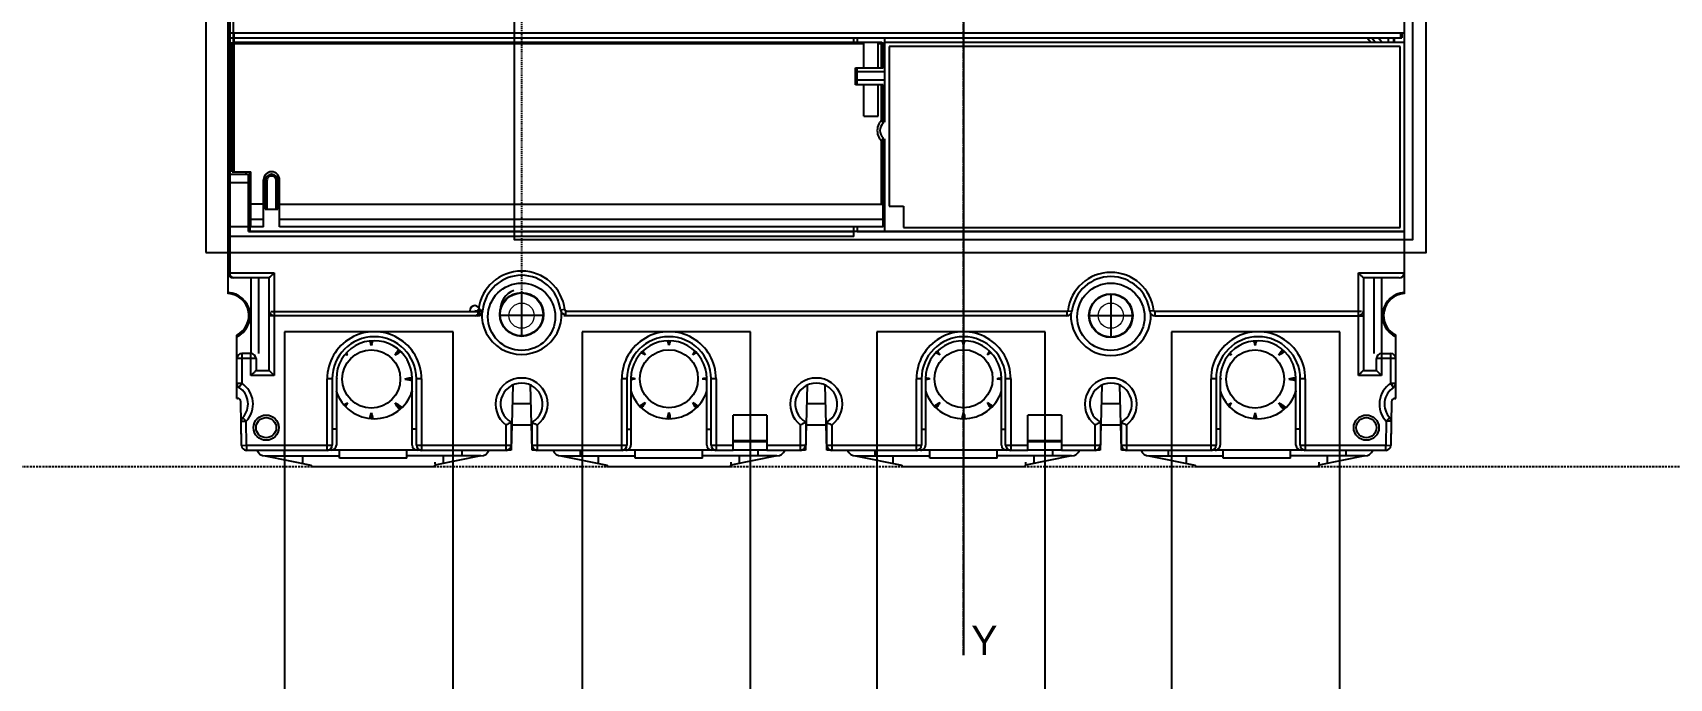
# Model space of a CAD drawing. Header units: millimetres. Extents: x 0 to 6325, y 0 to 4472.
# Drawn here: x 4382 to 4576.4, y 3840.7 to 3917.4 of the extents above; entities that cross this region are included whole.
import ezdxf
from ezdxf.enums import TextEntityAlignment as Align

# ---------------------------------------------------------------- set-up
doc = ezdxf.new("R2010")
doc.units = ezdxf.units.MM
for name, pattern in [('AXES2', [1.125, 0.75, -0.125, 0.125, -0.125]), ('DASHED', [0.75, 0.5, -0.25]), ('DASHED2', [0.375, 0.25, -0.125])]:
    doc.linetypes.add(name, pattern=pattern)
doc.layers.add('AXE', color=80, linetype='AXES2')
doc.layers.add('THIET BI', color=2, linetype='Continuous')
doc.styles.add('chuviet', font='arial.ttf')

# ---------------------------------------------------------------- blocks, each defined once
blk = doc.blocks.new('dfdfdfd')
for p, q in [((2712884.95, 167993.2), (2712884.95, 167903.27)), ((2712745.24, 167878.29), (2712745.24, 167991.3)), ((2712745.35, 167903.27), (2712745.35, 167990.6)), ((2712745.25, 167873.39), (2712745.25, 167988.29)), ((2712745.45, 167988.29), (2712745.45, 167875.87)), ((2712745.85, 167947.1), (2712745.85, 167903.27)), ((2712745.25, 167903.8), (2712884.65, 167903.8)), ((2712745.35, 167904.4), (2712884.95, 167904.4)), ((2712745.7, 167887.87), (2712745.7, 167903.27)), ((2712820.75, 167903.07), (2712745.7, 167903.07)), ((2712745.9, 167904.4), (2712745.9, 167887.87)), ((2712745.9, 167903.27), (2712822.85, 167903.27)), ((2712819.55, 167903.27), (2712819.55, 167903.8)), ((2712819.95, 167903.8), (2712819.95, 167903.27)), ((2712820.75, 167900.22), (2712820.75, 167903.27)), ((2712822.45, 167900.22), (2712822.45, 167903.27)), ((2712823.05, 167903.07), (2712822.45, 167903.07)), ((2712822.85, 167900.22), (2712822.85, 167903.27)), ((2712823.05, 167903.07), (2712823.05, 167900.22)), ((2712823.25, 167893.77), (2712823.25, 167903.8)), ((2712823.25, 167903.27), (2712884.95, 167903.27)), ((2712884.45, 167902.77), (2712823.75, 167902.77)), ((2712823.75, 167902.77), (2712823.75, 167883.77)), ((2712880.53, 167903.8), (2712880.97, 167903.27)), ((2712881.51, 167903.27), (2712881.07, 167903.8)), ((2712882.29, 167903.27), (2712881.85, 167903.8)), ((2712883.03, 167903.8), (2712883.03, 167903.27)), ((2712883.7, 167903.27), (2712883.7, 167903.8)), ((2712883.75, 167903.8), (2712883.75, 167903.27)), ((2712884.45, 167881.27), (2712884.45, 167902.77)), ((2712884.55, 167903.8), (2712884.55, 167904.4)), ((2712884.65, 167904.4), (2712884.65, 167903.8)), ((2712884.95, 167903.27), (2712884.95, 167873.39)), ((2712819.75, 167900.22), (2712823.05, 167900.22)), ((2712819.75, 167898.22), (2712819.75, 167900.22)), ((2712819.95, 167898.22), (2712819.95, 167900.22)), ((2712819.95, 167899.77), (2712823.25, 167899.77)), ((2712823.25, 167898.77), (2712819.95, 167898.77)), ((2712823.05, 167898.22), (2712819.75, 167898.22)), ((2712820.75, 167894.47), (2712820.75, 167898.22)), ((2712822.45, 167894.47), (2712822.45, 167898.22)), ((2712822.85, 167894.02), (2712822.85, 167898.22)), ((2712823.05, 167898.22), (2712823.07, 167893.65)), ((2712823.05, 167896.07), (2712823.25, 167896.07)), ((2712820.75, 167894.47), (2712822.45, 167894.47)), ((2712822.85, 167884.02), (2712822.85, 167891.53)), ((2712823.05, 167881.32), (2712823.05, 167891.9)), ((2712823.25, 167880.77), (2712823.25, 167891.77)), ((2712745.45, 167887.57), (2712747.65, 167887.57)), ((2712745.7, 167887.87), (2712747.95, 167887.87)), ((2712747.35, 167887.87), (2712747.35, 167887.57)), ((2712747.65, 167880.77), (2712747.65, 167887.57)), ((2712747.85, 167880.97), (2712747.85, 167887.87)), ((2712747.95, 167881.32), (2712747.95, 167887.87)), ((2712823.25, 167888.82), (2712823.05, 167888.82)), ((2712747.85, 167886.57), (2712745.25, 167886.57)), ((2712749.45, 167881.32), (2712749.45, 167886.92)), ((2712749.65, 167883.42), (2712749.65, 167886.82)), ((2712749.85, 167886.82), (2712749.65, 167886.82)), ((2712749.85, 167886.82), (2712749.85, 167883.42)), ((2712750.95, 167883.42), (2712750.95, 167886.82)), ((2712751.15, 167886.82), (2712750.95, 167886.82)), ((2712751.15, 167886.82), (2712751.15, 167883.42)), ((2712751.35, 167881.32), (2712751.35, 167886.92)), ((2712749.45, 167884.02), (2712747.95, 167884.02)), ((2712749.65, 167883.42), (2712751.15, 167883.42)), ((2712751.35, 167884.02), (2712823.05, 167884.02)), ((2712823.75, 167883.77), (2712825.45, 167883.77)), ((2712825.45, 167883.77), (2712825.45, 167881.27)), ((2712745.25, 167881.37), (2712747.85, 167881.37)), ((2712747.95, 167882.97), (2712747.85, 167882.97)), ((2712747.95, 167881.47), (2712747.85, 167881.47)), ((2712747.95, 167882.25), (2712749.45, 167882.25)), ((2712749.45, 167881.32), (2712747.95, 167881.32)), ((2712751.35, 167882.25), (2712823.05, 167882.25)), ((2712823.05, 167881.32), (2712751.35, 167881.32)), ((2712819.55, 167880.17), (2712819.55, 167881.32)), ((2712819.95, 167881.32), (2712819.95, 167880.77)), ((2712823.25, 167882.97), (2712823.05, 167882.97)), ((2712823.25, 167881.47), (2712823.05, 167881.47)), ((2712825.45, 167881.27), (2712884.45, 167881.27)), ((2712819.55, 167880.17), (2712745.45, 167880.17)), ((2712747.65, 167880.77), (2712819.55, 167880.77)), ((2712819.95, 167880.77), (2712884.95, 167880.77)), ((2712745.25, 167875.87), (2712750.7, 167875.87)), ((2712750.7, 167875.87), (2712750.7, 167863.67)), ((2712879.5, 167875.87), (2712884.95, 167875.87)), ((2712879.5, 167863.67), (2712879.5, 167875.87)), ((2712750.1, 167875.27), (2712745.85, 167875.27)), ((2712747.95, 167875.27), (2712747.95, 167866.27)), ((2712748.85, 167875.27), (2712748.85, 167866.27)), ((2712750.1, 167864.27), (2712750.1, 167875.27)), ((2712884.35, 167875.27), (2712880.1, 167875.27)), ((2712880.1, 167875.27), (2712880.1, 167864.27)), ((2712881.35, 167875.27), (2712881.35, 167866.27)), ((2712882.24, 167875.27), (2712882.24, 167866.27)), ((2712774.98, 167871.51), (2712775.48, 167871.45)), ((2712785.22, 167871.51), (2712784.72, 167871.45)), ((2712774.88, 167870.77), (2712750.1, 167870.77)), ((2712750.33, 167871.27), (2712774.88, 167871.27)), ((2712775.13, 167871.31), (2712774.53, 167871.37)), ((2712774.88, 167871.42), (2712774.88, 167870.92)), ((2712774.88, 167871.27), (2712774.88, 167870.77)), ((2712774.98, 167871.36), (2712775.48, 167871.31)), ((2712844.88, 167870.77), (2712785.1, 167870.77)), ((2712785.32, 167871.42), (2712785.32, 167870.92)), ((2712844.88, 167871.27), (2712785.33, 167871.27)), ((2712844.88, 167871.27), (2712844.88, 167870.77)), ((2712844.98, 167871.36), (2712845.48, 167871.31)), ((2712855.21, 167871.36), (2712854.72, 167871.31)), ((2712855.31, 167871.27), (2712855.31, 167870.77)), ((2712879.86, 167871.27), (2712855.31, 167871.27)), ((2712855.31, 167870.77), (2712880.1, 167870.77)), ((2712746.25, 167860.95), (2712746.25, 167868.47)), ((2712762.24, 167867.75), (2712762.24, 167867.25)), ((2712797.6, 167867.8), (2712797.6, 167867.28)), ((2712832.6, 167867.8), (2712832.6, 167867.28)), ((2712867.24, 167867.75), (2712867.24, 167867.25)), ((2712883.95, 167860.95), (2712883.95, 167868.47)), ((2712748.55, 167865.67), (2712746.25, 167865.67)), ((2712747.95, 167866.27), (2712746.85, 167866.27)), ((2712746.85, 167866.27), (2712746.85, 167862.75)), ((2712747.95, 167863.67), (2712747.95, 167866.27)), ((2712748.55, 167865.67), (2712748.55, 167864.27)), ((2712759.24, 167866.25), (2712759.41, 167866.08)), ((2712765.07, 167866.08), (2712765.61, 167866.61)), ((2712794.4, 167866.47), (2712794.77, 167866.11)), ((2712800.43, 167866.11), (2712800.79, 167866.47)), ((2712829.4, 167866.47), (2712829.77, 167866.11)), ((2712835.43, 167866.11), (2712835.79, 167866.47)), ((2712864.24, 167866.25), (2712864.41, 167866.08)), ((2712870.07, 167866.08), (2712870.61, 167866.61)), ((2712883.95, 167865.67), (2712881.65, 167865.67)), ((2712881.65, 167864.27), (2712881.65, 167865.67)), ((2712882.25, 167866.27), (2712883.35, 167866.27)), ((2712882.25, 167866.27), (2712882.25, 167863.67)), ((2712883.35, 167862.75), (2712883.35, 167866.27)), ((2712748.55, 167864.27), (2712750.1, 167864.27)), ((2712880.1, 167864.27), (2712881.65, 167864.27)), ((2712746.25, 167862.75), (2712746.85, 167862.75)), ((2712746.52, 167862.25), (2712746.85, 167862.75)), ((2712750.7, 167863.67), (2712747.95, 167863.67)), ((2712757.6, 167863.27), (2712757, 167863.27)), ((2712757, 167854.77), (2712757, 167863.27)), ((2712757.6, 167863.27), (2712757.6, 167855.37)), ((2712758.09, 167863.3), (2712758.09, 167855.4)), ((2712758.24, 167863.25), (2712758.09, 167863.25)), ((2712766.24, 167863.25), (2712767.09, 167863.25)), ((2712767.09, 167855.4), (2712767.09, 167863.3)), ((2712768.2, 167863.27), (2712767.6, 167863.27)), ((2712767.6, 167855.37), (2712767.6, 167863.27)), ((2712768.2, 167863.27), (2712768.2, 167854.77)), ((2712779.04, 167862.51), (2712778.84, 167854.8)), ((2712781.35, 167854.8), (2712781.15, 167862.51)), ((2712792.6, 167863.27), (2712792, 167863.27)), ((2712792, 167854.77), (2712792, 167863.27)), ((2712792.6, 167863.27), (2712792.6, 167855.37)), ((2712793.09, 167863.3), (2712793.09, 167855.4)), ((2712793.59, 167863.28), (2712793.09, 167863.28)), ((2712801.6, 167863.28), (2712802.09, 167863.28)), ((2712802.09, 167855.4), (2712802.09, 167863.3)), ((2712803.2, 167863.27), (2712802.6, 167863.27)), ((2712802.6, 167855.37), (2712802.6, 167863.27)), ((2712803.2, 167863.27), (2712803.2, 167854.77)), ((2712814.04, 167862.51), (2712813.84, 167854.8)), ((2712816.35, 167854.8), (2712816.15, 167862.51)), ((2712816.35, 167854.8), (2712816.15, 167862.51)), ((2712827.6, 167863.27), (2712827, 167863.27)), ((2712827, 167854.77), (2712827, 167863.27)), ((2712827.6, 167863.27), (2712827.6, 167855.37)), ((2712828.09, 167863.3), (2712828.09, 167855.4)), ((2712828.59, 167863.28), (2712828.09, 167863.28)), ((2712836.6, 167863.28), (2712837.09, 167863.28)), ((2712837.09, 167855.4), (2712837.09, 167863.3)), ((2712838.2, 167863.27), (2712837.6, 167863.27)), ((2712837.6, 167855.37), (2712837.6, 167863.27)), ((2712838.2, 167863.27), (2712838.2, 167854.77)), ((2712849.04, 167862.51), (2712848.84, 167854.8)), ((2712851.35, 167854.8), (2712851.15, 167862.51)), ((2712862.6, 167863.27), (2712862, 167863.27)), ((2712862, 167854.77), (2712862, 167863.27)), ((2712862.6, 167863.27), (2712862.6, 167855.37)), ((2712863.09, 167863.3), (2712863.09, 167855.4)), ((2712863.24, 167863.25), (2712863.09, 167863.25)), ((2712871.24, 167863.25), (2712872.09, 167863.25)), ((2712872.09, 167855.4), (2712872.09, 167863.3)), ((2712873.2, 167863.27), (2712872.6, 167863.27)), ((2712872.6, 167855.37), (2712872.6, 167863.27)), ((2712873.2, 167863.27), (2712873.2, 167854.77)), ((2712882.25, 167863.67), (2712879.5, 167863.67)), ((2712883.35, 167862.75), (2712883.95, 167862.75)), ((2712883.67, 167862.25), (2712883.35, 167862.75)), ((2712746.25, 167860.95), (2712746.34, 167860.95)), ((2712746.83, 167855.39), (2712746.74, 167860.55)), ((2712759.41, 167860.42), (2712759.09, 167860.1)), ((2712765.07, 167860.42), (2712765.74, 167859.74)), ((2712781.21, 167860.3), (2712778.98, 167860.3)), ((2712794.77, 167860.45), (2712794.24, 167859.92)), ((2712800.43, 167860.45), (2712800.95, 167859.92)), ((2712816.21, 167860.3), (2712813.98, 167860.3)), ((2712816.21, 167860.3), (2712813.98, 167860.3)), ((2712829.77, 167860.45), (2712829.24, 167859.92)), ((2712835.43, 167860.45), (2712835.95, 167859.92)), ((2712851.21, 167860.3), (2712848.98, 167860.3)), ((2712864.41, 167860.42), (2712864.09, 167860.1)), ((2712870.07, 167860.42), (2712870.74, 167859.74)), ((2712883.45, 167860.55), (2712883.36, 167855.39)), ((2712883.85, 167860.95), (2712883.95, 167860.95)), ((2712746.78, 167858.23), (2712747.38, 167858.24)), ((2712746.83, 167855.36), (2712746.78, 167858.23)), ((2712746.95, 167858.66), (2712747.38, 167858.24)), ((2712747.43, 167855.37), (2712747.38, 167858.24)), ((2712762.24, 167859.24), (2712762.24, 167858.56)), ((2712778.85, 167858.11), (2712778.85, 167855.37)), ((2712781.35, 167855.37), (2712781.35, 167858.11)), ((2712797.6, 167859.27), (2712797.6, 167858.53)), ((2712809.25, 167858.97), (2712805.25, 167858.97)), ((2712805.25, 167854.77), (2712805.25, 167858.97)), ((2712809.25, 167858.97), (2712809.25, 167854.77)), ((2712813.85, 167858.11), (2712813.85, 167855.37)), ((2712816.35, 167855.37), (2712816.35, 167858.11)), ((2712816.35, 167855.37), (2712816.35, 167858.11)), ((2712832.6, 167859.27), (2712832.6, 167858.53)), ((2712844.25, 167858.97), (2712840.25, 167858.97)), ((2712840.25, 167854.77), (2712840.25, 167858.97)), ((2712844.25, 167858.97), (2712844.25, 167854.77)), ((2712848.85, 167858.11), (2712848.85, 167855.37)), ((2712851.35, 167855.37), (2712851.35, 167858.11)), ((2712867.24, 167859.24), (2712867.24, 167858.56)), ((2712882.81, 167858.24), (2712882.76, 167855.37)), ((2712883.24, 167858.66), (2712882.81, 167858.24)), ((2712883.41, 167858.23), (2712882.81, 167858.24)), ((2712883.41, 167858.23), (2712883.36, 167855.36)), ((2712758.09, 167857.3), (2712757.6, 167857.3)), ((2712767.6, 167857.3), (2712767.09, 167857.3)), ((2712778.25, 167854.77), (2712778.25, 167857.79)), ((2712778.92, 167857.8), (2712781.27, 167857.8)), ((2712781.95, 167857.79), (2712781.95, 167854.77)), ((2712792.6, 167857.3), (2712793.09, 167857.3)), ((2712802.09, 167857.3), (2712802.6, 167857.3)), ((2712813.25, 167854.77), (2712813.25, 167857.79)), ((2712813.92, 167857.8), (2712816.27, 167857.8)), ((2712813.92, 167857.8), (2712816.27, 167857.8)), ((2712816.95, 167857.79), (2712816.95, 167854.77)), ((2712816.95, 167857.79), (2712816.95, 167854.77)), ((2712827.6, 167857.3), (2712828.09, 167857.3)), ((2712837.09, 167857.3), (2712837.6, 167857.3)), ((2712848.25, 167854.77), (2712848.25, 167857.79)), ((2712848.92, 167857.8), (2712851.27, 167857.8)), ((2712851.95, 167857.79), (2712851.95, 167854.77)), ((2712863.09, 167857.3), (2712862.6, 167857.3)), ((2712872.6, 167857.3), (2712872.09, 167857.3)), ((2712746.83, 167855.36), (2712747.43, 167855.37)), ((2712747.43, 167855.37), (2712757.6, 167855.37)), ((2712747.43, 167855.37), (2712747.43, 167854.77)), ((2712757, 167854.77), (2712747.43, 167854.77)), ((2712749.62, 167854.12), (2712755.1, 167853)), ((2712749.62, 167854.12), (2712758.45, 167854.12)), ((2712751.9, 167854.77), (2712751.9, 167854.12)), ((2712754.1, 167853.22), (2712754.1, 167854.12)), ((2712757.49, 167854.8), (2712757, 167854.77)), ((2712768.19, 167854.78), (2712757, 167854.78)), ((2712758.45, 167853.85), (2712758.45, 167854.78)), ((2712766.45, 167853.85), (2712766.45, 167854.78)), ((2712775.27, 167854.12), (2712766.45, 167854.12)), ((2712767.6, 167855.37), (2712778.85, 167855.37)), ((2712768.2, 167854.77), (2712767.69, 167854.8)), ((2712778.25, 167854.77), (2712768.2, 167854.77)), ((2712775.27, 167854.12), (2712769.8, 167853.02)), ((2712770.8, 167854.12), (2712770.8, 167853.23)), ((2712773, 167854.77), (2712773, 167854.12)), ((2712778.84, 167854.8), (2712778.35, 167854.8)), ((2712781.35, 167855.37), (2712792.6, 167855.37)), ((2712781.84, 167854.8), (2712781.35, 167854.8)), ((2712792, 167854.77), (2712781.95, 167854.77)), ((2712784.77, 167854.12), (2712793.6, 167854.12)), ((2712784.77, 167854.12), (2712790.25, 167853)), ((2712787.05, 167854.77), (2712787.05, 167854.12)), ((2712789.25, 167853.22), (2712789.25, 167854.12)), ((2712803.19, 167854.78), (2712792, 167854.78)), ((2712792.49, 167854.8), (2712792.1, 167854.8)), ((2712793.6, 167853.85), (2712793.6, 167854.78)), ((2712801.6, 167853.85), (2712801.6, 167854.78)), ((2712810.42, 167854.12), (2712801.6, 167854.12)), ((2712802.6, 167855.37), (2712805.25, 167855.37)), ((2712803.09, 167854.8), (2712802.69, 167854.8)), ((2712805.25, 167854.77), (2712803.2, 167854.77)), ((2712810.42, 167854.12), (2712804.95, 167853.02)), ((2712805.25, 167855.93), (2712809.25, 167855.93)), ((2712809.25, 167855.78), (2712805.25, 167855.78)), ((2712809.25, 167854.8), (2712805.25, 167854.8)), ((2712805.95, 167854.12), (2712805.95, 167853.23)), ((2712808.15, 167854.8), (2712808.15, 167854.12)), ((2712809.25, 167855.37), (2712813.85, 167855.37)), ((2712813.25, 167854.77), (2712809.25, 167854.77)), ((2712813.84, 167854.8), (2712813.35, 167854.8)), ((2712816.35, 167855.37), (2712827.6, 167855.37)), ((2712816.84, 167854.8), (2712816.35, 167854.8)), ((2712827, 167854.77), (2712816.95, 167854.77)), ((2712819.77, 167854.12), (2712828.6, 167854.12)), ((2712819.77, 167854.12), (2712825.25, 167853)), ((2712822.05, 167854.77), (2712822.05, 167854.12)), ((2712824.25, 167853.22), (2712824.25, 167854.12)), ((2712838.19, 167854.78), (2712827, 167854.78)), ((2712827.49, 167854.8), (2712827.1, 167854.8)), ((2712828.6, 167853.85), (2712828.6, 167854.78)), ((2712836.6, 167853.85), (2712836.6, 167854.78)), ((2712845.42, 167854.12), (2712836.6, 167854.12)), ((2712837.6, 167855.37), (2712840.25, 167855.37)), ((2712838.09, 167854.8), (2712837.69, 167854.8)), ((2712840.25, 167854.77), (2712838.2, 167854.77)), ((2712845.42, 167854.12), (2712839.95, 167853.02)), ((2712840.25, 167855.93), (2712844.25, 167855.93)), ((2712844.25, 167855.78), (2712840.25, 167855.78)), ((2712844.25, 167854.8), (2712840.25, 167854.8)), ((2712840.95, 167854.12), (2712840.95, 167853.23)), ((2712843.15, 167854.8), (2712843.15, 167854.12)), ((2712844.25, 167855.37), (2712848.85, 167855.37)), ((2712848.25, 167854.77), (2712844.25, 167854.77)), ((2712848.84, 167854.8), (2712848.35, 167854.8)), ((2712851.35, 167855.37), (2712862.6, 167855.37)), ((2712851.84, 167854.8), (2712851.35, 167854.8)), ((2712862, 167854.77), (2712851.95, 167854.77)), ((2712854.62, 167854.12), (2712863.45, 167854.12)), ((2712854.62, 167854.12), (2712860.1, 167853)), ((2712856.9, 167854.77), (2712856.9, 167854.12)), ((2712859.1, 167853.22), (2712859.1, 167854.12)), ((2712873.19, 167854.78), (2712862, 167854.78)), ((2712862.49, 167854.8), (2712862.1, 167854.8)), ((2712863.45, 167853.85), (2712863.45, 167854.78)), ((2712871.45, 167853.85), (2712871.45, 167854.78)), ((2712880.27, 167854.12), (2712871.45, 167854.12)), ((2712872.6, 167855.37), (2712882.76, 167855.37)), ((2712873.09, 167854.8), (2712872.69, 167854.8)), ((2712882.76, 167854.77), (2712873.2, 167854.77)), ((2712880.27, 167854.12), (2712874.8, 167853.02)), ((2712875.8, 167854.12), (2712875.8, 167853.23)), ((2712878, 167854.77), (2712878, 167854.12)), ((2712882.76, 167855.37), (2712883.36, 167855.36)), ((2712882.76, 167854.77), (2712882.76, 167855.37)), ((2712755.1, 167853), (2712755.1, 167852.85)), ((2712755.1, 167852.85), (2712769.8, 167852.85)), ((2712766.45, 167853.85), (2712758.45, 167853.85)), ((2712769.8, 167852.85), (2712769.8, 167853.02)), ((2712790.25, 167853), (2712790.25, 167852.85)), ((2712790.25, 167852.85), (2712804.95, 167852.85)), ((2712801.6, 167853.85), (2712793.6, 167853.85)), ((2712804.95, 167852.85), (2712804.95, 167853.02)), ((2712825.25, 167853), (2712825.25, 167852.85)), ((2712825.25, 167852.85), (2712839.95, 167852.85)), ((2712836.6, 167853.85), (2712828.6, 167853.85)), ((2712839.95, 167852.85), (2712839.95, 167853.02)), ((2712860.1, 167853), (2712860.1, 167852.85)), ((2712860.1, 167852.85), (2712874.8, 167852.85)), ((2712871.45, 167853.85), (2712863.45, 167853.85)), ((2712874.8, 167852.85), (2712874.8, 167853.02))]:
    blk.add_line(p, q)
for centre, radius in [((2712780.1, 167870.92), 2.6), ((2712780.1, 167870.92), 2.55), ((2712850.1, 167870.78), 2.6), ((2712850.1, 167870.78), 2.55), ((2712762.24, 167863.25), 3.45), ((2712797.6, 167863.28), 3.45), ((2712832.6, 167863.28), 3.45), ((2712867.24, 167863.25), 3.45), ((2712749.75, 167857.47), 1.5), ((2712749.75, 167857.47), 1.2), ((2712880.45, 167857.47), 1.5), ((2712880.45, 167857.47), 1.2)]:
    blk.add_circle(centre, radius)
for centre, radius, start, end in [((2712822.85, 167903.07), 0.2, 0, 90), ((2712824.15, 167892.77), 1.8, 127.6699, 232.3301), ((2712823.78, 167892.77), 1.13, 129.0459, 230.1734), ((2712820.45, 167892.77), 2.75, 18.8068, 27.7604), ((2712820.45, 167892.77), 2.8, 18.8392, 28.0539), ((2712820.45, 167892.77), 2.75, 332.3932, 341.1929), ((2712820.45, 167892.77), 2.8, 332.1025, 341.1608), ((2712745.45, 167887.37), 0.2, 90, 179.9997), ((2712747.65, 167887.37), 0.2, 0, 90), ((2712750.4, 167886.92), 0.95, 0, 180), ((2712750.4, 167886.82), 0.75, 0, 180), ((2712750.4, 167886.82), 0.55, 359.9922, 180), ((2712745.45, 167880.97), 0.2, 180.0002, 270), ((2712747.65, 167880.97), 0.2, 270, 359.9991), ((2712745.85, 167875.87), 0.6, 180, 270), ((2712780.1, 167870.92), 5.15, 6.5624, 173.4376), ((2712780.1, 167870.92), 4.65, 6.5624, 173.4376), ((2712850.1, 167870.77), 5.15, 6.5624, 173.4376), ((2712850.1, 167870.77), 4.65, 6.5624, 173.4376), ((2712884.35, 167875.87), 0.6, 270, 0), ((2712745.1, 167870.77), 2.75, 294.7199, 86.8732), ((2712780.1, 167871.4), 2.55, 111.2796, 180), ((2712885.1, 167870.77), 2.75, 93.1268, 245.2801), ((2712745.1, 167870.8), 2.6, 11.4768, 86.6814), ((2712774.53, 167871.37), 0.6, 270, 180), ((2712774.88, 167871.52), 0.1, 270, 353.4376), ((2712785.32, 167871.52), 0.1, 186.5624, 270), ((2712885.1, 167870.8), 2.6, 93.3175, 243.7371), ((2712745.1, 167870.8), 2.6, 296.2811, 11.4768), ((2712750.7, 167871.37), 0.6, 180, 270), ((2712774.88, 167871.52), 0.6, 270, 353.4376), ((2712774.88, 167871.37), 0.1, 270, 353.4376), ((2712774.88, 167871.37), 0.6, 270, 353.4376), ((2712780.1, 167870.92), 4.75, 176.5901, 3.41), ((2712785.32, 167871.52), 0.6, 186.5624, 270), ((2712844.88, 167871.37), 0.1, 270, 353.4376), ((2712844.88, 167871.37), 0.6, 270, 353.4376), ((2712850.1, 167870.78), 4.75, 176.5901, 3.41), ((2712855.31, 167871.37), 0.6, 186.5624, 270), ((2712855.31, 167871.37), 0.1, 186.5624, 270), ((2712879.5, 167871.37), 0.6, 270, 0), ((2712762.6, 167863.27), 5.6, 0, 180.0006), ((2712762.6, 167863.27), 5, 0, 180), ((2712762.59, 167863.3), 4.5, 360, 180.0038), ((2712797.6, 167863.27), 5.6, 0, 180.0006), ((2712797.6, 167863.27), 5, 0, 180), ((2712797.59, 167863.3), 4.5, 360, 180.0038), ((2712832.6, 167863.27), 5.6, 0, 180.0006), ((2712832.6, 167863.27), 5, 0, 180), ((2712832.59, 167863.3), 4.5, 360, 180.0038), ((2712867.6, 167863.27), 5.6, 0, 180.0006), ((2712867.6, 167863.27), 5, 0, 180), ((2712867.59, 167863.3), 4.5, 360, 180.0038), ((2712746.85, 167865.67), 0.6, 90, 180), ((2712747.95, 167865.67), 0.6, 0, 90), ((2712882.25, 167865.67), 0.6, 90, 180), ((2712883.35, 167865.67), 0.6, 0, 90), ((2712746.85, 167862.75), 0.6, 180, 237.1547), ((2712745.25, 167860.27), 2.35, 316.4516, 57.1547), ((2712745.25, 167860.27), 2.95, 316.4515, 57.1547), ((2712762.6, 167863.28), 4.75, 197.7706, 342.0703), ((2712762.24, 167863.25), 5.05, 336.0455, 344.3592), ((2712762.24, 167863.25), 5.05, 337.5511, 344.4358), ((2712780.1, 167860.27), 3.1, 306.6392, 233.3608), ((2712780.1, 167860.27), 2.5, 300, 240), ((2712797.6, 167863.28), 4.75, 197.7706, 342.0703), ((2712815.1, 167860.27), 3.1, 306.6392, 233.3608), ((2712815.1, 167860.27), 3.1, 306.6392, 233.3608), ((2712815.1, 167860.27), 2.5, 300, 240), ((2712815.1, 167860.27), 2.5, 300, 240), ((2712832.6, 167863.28), 4.75, 197.7706, 342.0703), ((2712850.1, 167860.27), 3.1, 306.6392, 233.3608), ((2712850.1, 167860.27), 2.5, 300, 240), ((2712867.6, 167863.28), 4.75, 197.7706, 342.0703), ((2712867.24, 167863.25), 5.05, 336.0533, 344.3556), ((2712867.24, 167863.25), 5.05, 337.5553, 344.4329), ((2712884.95, 167860.27), 2.95, 122.8453, 223.509), ((2712884.95, 167860.27), 2.35, 122.8453, 223.5089), ((2712883.35, 167862.75), 0.6, 302.8453, 0), ((2712746.34, 167860.55), 0.4, 1, 90), ((2712883.85, 167860.55), 0.4, 90, 179), ((2712747.38, 167858.24), 0.6, 136.4516, 181), ((2712882.81, 167858.24), 0.6, 359, 43.5089), ((2712747.43, 167855.37), 0.6, 181, 270), ((2712749.62, 167855.12), 1, 200.4553, 270), ((2712750.97, 167854.94), 1, 235.0271, 257.5109), ((2712757, 167855.37), 0.6, 270, 0), ((2712757.49, 167855.4), 0.6, 270.0003, 360), ((2712767.69, 167855.4), 0.6, 180.0004, 269.9747), ((2712768.2, 167855.37), 0.6, 180, 270), ((2712773.92, 167854.93), 1, 282.4318, 306.1569), ((2712775.27, 167855.12), 1, 270.0002, 339.5448), ((2712778.25, 167855.37), 0.6, 270, 0), ((2712781.95, 167855.37), 0.6, 180, 270), ((2712784.77, 167855.12), 1, 200.4589, 270), ((2712786.12, 167854.94), 1, 235.0271, 257.5109), ((2712792, 167855.37), 0.6, 270, 0), ((2712792.49, 167855.4), 0.6, 269.9749, 360), ((2712802.69, 167855.4), 0.6, 180.0002, 269.9747), ((2712803.2, 167855.37), 0.6, 180, 270), ((2712809.07, 167854.93), 1, 282.4318, 306.1569), ((2712810.42, 167855.12), 1, 270.0002, 339.5412), ((2712813.25, 167855.37), 0.6, 270, 0), ((2712816.95, 167855.37), 0.6, 180, 270), ((2712819.77, 167855.12), 1, 200.4589, 270), ((2712821.12, 167854.94), 1, 235.0271, 257.5109), ((2712827, 167855.37), 0.6, 270, 0), ((2712827.49, 167855.4), 0.6, 269.9749, 360), ((2712837.69, 167855.4), 0.6, 180.0002, 269.9747), ((2712838.2, 167855.37), 0.6, 180, 270), ((2712844.07, 167854.93), 1, 282.4318, 306.1569), ((2712845.42, 167855.12), 1, 270.0002, 339.5412), ((2712848.25, 167855.37), 0.6, 270, 0), ((2712851.95, 167855.37), 0.6, 180, 270), ((2712854.62, 167855.12), 1, 200.4553, 270), ((2712855.97, 167854.94), 1, 235.0271, 257.5109), ((2712862, 167855.37), 0.6, 270, 0), ((2712862.49, 167855.4), 0.6, 269.9749, 360), ((2712872.69, 167855.4), 0.6, 180.0004, 269.95), ((2712873.2, 167855.37), 0.6, 180, 270), ((2712878.92, 167854.93), 1, 282.4318, 306.1569), ((2712880.27, 167855.12), 1, 270.0002, 339.5448), ((2712882.76, 167855.37), 0.6, 270, 359)]:
    blk.add_arc(centre, radius, start, end)
for points, knots in [([(2712745.85, 167875.27), (2712745.8, 167875.27), (2712745.71, 167875.29), (2712745.61, 167875.38), (2712745.53, 167875.5), (2712745.47, 167875.63), (2712745.45, 167875.76), (2712745.45, 167875.84), (2712745.45, 167875.87)], [0, 0, 0, 0, 0.1310068, 0.2638534, 0.4045211, 0.5519941, 0.6970434, 0.7904643, 0.7904643, 0.7904643, 0.7904643]), ([(2712750.1, 167875.27), (2712750.11, 167875.28), (2712750.14, 167875.32), (2712750.22, 167875.39), (2712750.35, 167875.52), (2712750.51, 167875.68), (2712750.63, 167875.8), (2712750.7, 167875.87)], [0, 0, 0, 0, 0.0396956, 0.1537501, 0.3342984, 0.571874, 0.8485281, 0.8485281, 0.8485281, 0.8485281]), ([(2712880.1, 167875.27), (2712880.09, 167875.28), (2712880.05, 167875.32), (2712879.97, 167875.4), (2712879.85, 167875.52), (2712879.68, 167875.69), (2712879.56, 167875.81), (2712879.5, 167875.87)], [0, 0, 0, 0, 0.0396956, 0.1537501, 0.3342984, 0.571874, 0.8485281, 0.8485281, 0.8485281, 0.8485281]), ([(2712762.24, 167867.25), (2712762.2, 167867.36), (2712762.16, 167867.52), (2712762.13, 167867.68), (2712762.12, 167867.73)], [0, 0, 0, 0, 0.3517875, 0.5009442, 0.5009442, 0.5009442, 0.5009442]), ([(2712762.37, 167867.77), (2712762.36, 167867.71), (2712762.33, 167867.53), (2712762.28, 167867.36), (2712762.24, 167867.25)], [0, 0, 0, 0, 0.1822945, 0.5337717, 0.5337717, 0.5337717, 0.5337717]), ([(2712867.24, 167867.25), (2712867.2, 167867.36), (2712867.16, 167867.52), (2712867.13, 167867.68), (2712867.12, 167867.73)], [0, 0, 0, 0, 0.3517875, 0.5009544, 0.5009544, 0.5009544, 0.5009544]), ([(2712867.37, 167867.77), (2712867.36, 167867.71), (2712867.33, 167867.53), (2712867.28, 167867.36), (2712867.24, 167867.25)], [0, 0, 0, 0, 0.1823052, 0.5337824, 0.5337824, 0.5337824, 0.5337824]), ([(2712765.07, 167866.08), (2712765.12, 167866.18), (2712765.24, 167866.39), (2712765.39, 167866.59), (2712765.47, 167866.69), (2712765.48, 167866.71)], [0, 0, 0, 0, 0.3517865, 0.7058999, 0.751497, 0.751497, 0.751497, 0.751497]), ([(2712765.73, 167866.51), (2712765.71, 167866.49), (2712765.6, 167866.4), (2712765.38, 167866.24), (2712765.18, 167866.13), (2712765.07, 167866.08)], [0, 0, 0, 0, 0.0869773, 0.4410689, 0.7925363, 0.7925363, 0.7925363, 0.7925363]), ([(2712794.77, 167866.11), (2712794.66, 167866.16), (2712794.51, 167866.24), (2712794.37, 167866.34), (2712794.33, 167866.37)], [0, 0, 0, 0, 0.3517894, 0.5112535, 0.5112535, 0.5112535, 0.5112535]), ([(2712794.5, 167866.55), (2712794.54, 167866.5), (2712794.63, 167866.36), (2712794.72, 167866.21), (2712794.77, 167866.11)], [0, 0, 0, 0, 0.1630429, 0.5145309, 0.5145309, 0.5145309, 0.5145309]), ([(2712800.43, 167866.11), (2712800.48, 167866.21), (2712800.56, 167866.36), (2712800.66, 167866.5), (2712800.69, 167866.55)], [0, 0, 0, 0, 0.351793, 0.5120347, 0.5120347, 0.5120347, 0.5120347]), ([(2712800.86, 167866.36), (2712800.82, 167866.33), (2712800.68, 167866.24), (2712800.53, 167866.16), (2712800.43, 167866.11)], [0, 0, 0, 0, 0.1564914, 0.5079704, 0.5079704, 0.5079704, 0.5079704]), ([(2712829.77, 167866.11), (2712829.66, 167866.16), (2712829.51, 167866.24), (2712829.37, 167866.34), (2712829.33, 167866.37)], [0, 0, 0, 0, 0.3517894, 0.5112535, 0.5112535, 0.5112535, 0.5112535]), ([(2712829.5, 167866.55), (2712829.54, 167866.5), (2712829.63, 167866.36), (2712829.72, 167866.21), (2712829.77, 167866.11)], [0, 0, 0, 0, 0.1630429, 0.5145309, 0.5145309, 0.5145309, 0.5145309]), ([(2712835.43, 167866.11), (2712835.48, 167866.21), (2712835.56, 167866.36), (2712835.66, 167866.5), (2712835.69, 167866.55)], [0, 0, 0, 0, 0.351793, 0.5120347, 0.5120347, 0.5120347, 0.5120347]), ([(2712835.86, 167866.36), (2712835.82, 167866.33), (2712835.68, 167866.24), (2712835.53, 167866.16), (2712835.43, 167866.11)], [0, 0, 0, 0, 0.1564914, 0.5079704, 0.5079704, 0.5079704, 0.5079704]), ([(2712870.07, 167866.08), (2712870.12, 167866.18), (2712870.24, 167866.39), (2712870.39, 167866.59), (2712870.47, 167866.69), (2712870.48, 167866.71)], [0, 0, 0, 0, 0.3517865, 0.7058999, 0.7514493, 0.7514493, 0.7514493, 0.7514493]), ([(2712870.73, 167866.51), (2712870.71, 167866.49), (2712870.6, 167866.4), (2712870.38, 167866.24), (2712870.18, 167866.13), (2712870.07, 167866.08)], [0, 0, 0, 0, 0.086929, 0.4410206, 0.7924879, 0.7924879, 0.7924879, 0.7924879]), ([(2712748.55, 167864.27), (2712748.54, 167864.27), (2712748.5, 167864.23), (2712748.42, 167864.15), (2712748.3, 167864.02), (2712748.13, 167863.86), (2712748.01, 167863.74), (2712747.95, 167863.67)], [0, 0, 0, 0, 0.0396956, 0.1537501, 0.3342984, 0.571874, 0.8485281, 0.8485281, 0.8485281, 0.8485281]), ([(2712750.1, 167864.27), (2712750.11, 167864.27), (2712750.14, 167864.23), (2712750.22, 167864.15), (2712750.35, 167864.02), (2712750.51, 167863.86), (2712750.63, 167863.74), (2712750.7, 167863.67)], [0, 0, 0, 0, 0.0396956, 0.1537501, 0.3342984, 0.571874, 0.8485281, 0.8485281, 0.8485281, 0.8485281]), ([(2712879.5, 167863.67), (2712879.56, 167863.74), (2712879.68, 167863.86), (2712879.85, 167864.02), (2712879.97, 167864.15), (2712880.05, 167864.23), (2712880.09, 167864.27), (2712880.1, 167864.27)], [0, 0, 0, 0, 0.2761263, 0.5133189, 0.6939008, 0.8084205, 0.8485281, 0.8485281, 0.8485281, 0.8485281]), ([(2712882.25, 167863.67), (2712882.18, 167863.74), (2712882.06, 167863.86), (2712881.9, 167864.02), (2712881.77, 167864.15), (2712881.69, 167864.23), (2712881.66, 167864.27), (2712881.65, 167864.27)], [0, 0, 0, 0, 0.2761263, 0.5133189, 0.6939008, 0.8084205, 0.8485281, 0.8485281, 0.8485281, 0.8485281]), ([(2712766.24, 167863.25), (2712766.35, 167863.29), (2712766.58, 167863.35), (2712766.82, 167863.39), (2712766.93, 167863.4)], [0, 0, 0, 0, 0.3517663, 0.7059288, 0.7059288, 0.7059288, 0.7059288]), ([(2712767.09, 167863.08), (2712767.04, 167863.08), (2712766.87, 167863.1), (2712766.58, 167863.14), (2712766.35, 167863.21), (2712766.24, 167863.25)], [0, 0, 0, 0, 0.1621692, 0.5163075, 0.8677716, 0.8677716, 0.8677716, 0.8677716]), ([(2712871.24, 167863.25), (2712871.36, 167863.29), (2712871.58, 167863.35), (2712871.82, 167863.39), (2712871.93, 167863.4)], [0, 0, 0, 0, 0.3517663, 0.7059288, 0.7059288, 0.7059288, 0.7059288]), ([(2712872.09, 167863.08), (2712872.04, 167863.08), (2712871.87, 167863.1), (2712871.58, 167863.14), (2712871.36, 167863.21), (2712871.24, 167863.25)], [0, 0, 0, 0, 0.162091, 0.5162292, 0.8676934, 0.8676934, 0.8676934, 0.8676934]), ([(2712759.02, 167860.19), (2712759.05, 167860.21), (2712759.17, 167860.29), (2712759.31, 167860.37), (2712759.41, 167860.42)], [0, 0, 0, 0, 0.1061601, 0.4576522, 0.4576522, 0.4576522, 0.4576522]), ([(2712759.41, 167860.42), (2712759.36, 167860.31), (2712759.28, 167860.17), (2712759.19, 167860.04), (2712759.17, 167860)], [0, 0, 0, 0, 0.3518006, 0.4806431, 0.4806431, 0.4806431, 0.4806431]), ([(2712765.07, 167860.42), (2712765.18, 167860.37), (2712765.38, 167860.25), (2712765.65, 167860.06), (2712765.81, 167859.92), (2712765.88, 167859.85)], [0, 0, 0, 0, 0.3517858, 0.7058983, 0.985603, 0.985603, 0.985603, 0.985603]), ([(2712765.61, 167859.64), (2712765.56, 167859.7), (2712765.42, 167859.85), (2712765.24, 167860.1), (2712765.12, 167860.31), (2712765.07, 167860.42)], [0, 0, 0, 0, 0.2465827, 0.6006774, 0.9521542, 0.9521542, 0.9521542, 0.9521542]), ([(2712794.14, 167860.04), (2712794.15, 167860.05), (2712794.25, 167860.13), (2712794.45, 167860.28), (2712794.66, 167860.4), (2712794.77, 167860.45)], [0, 0, 0, 0, 0.0451806, 0.3992772, 0.7507577, 0.7507577, 0.7507577, 0.7507577]), ([(2712794.77, 167860.45), (2712794.72, 167860.34), (2712794.6, 167860.13), (2712794.45, 167859.93), (2712794.37, 167859.83), (2712794.36, 167859.82)], [0, 0, 0, 0, 0.3517941, 0.7059103, 0.7502248, 0.7502248, 0.7502248, 0.7502248]), ([(2712800.83, 167859.82), (2712800.82, 167859.83), (2712800.74, 167859.93), (2712800.59, 167860.13), (2712800.48, 167860.34), (2712800.43, 167860.45)], [0, 0, 0, 0, 0.0455402, 0.3996396, 0.7511228, 0.7511228, 0.7511228, 0.7511228]), ([(2712800.43, 167860.45), (2712800.53, 167860.4), (2712800.74, 167860.28), (2712800.94, 167860.13), (2712801.04, 167860.05), (2712801.05, 167860.04)], [0, 0, 0, 0, 0.3517975, 0.7059162, 0.7499282, 0.7499282, 0.7499282, 0.7499282]), ([(2712829.14, 167860.04), (2712829.15, 167860.05), (2712829.25, 167860.13), (2712829.45, 167860.28), (2712829.66, 167860.4), (2712829.77, 167860.45)], [0, 0, 0, 0, 0.0451806, 0.3992772, 0.7507577, 0.7507577, 0.7507577, 0.7507577]), ([(2712829.77, 167860.45), (2712829.72, 167860.34), (2712829.6, 167860.13), (2712829.45, 167859.93), (2712829.37, 167859.83), (2712829.36, 167859.82)], [0, 0, 0, 0, 0.3517941, 0.7059103, 0.7502248, 0.7502248, 0.7502248, 0.7502248]), ([(2712835.83, 167859.82), (2712835.82, 167859.83), (2712835.74, 167859.93), (2712835.59, 167860.13), (2712835.48, 167860.34), (2712835.43, 167860.45)], [0, 0, 0, 0, 0.0455402, 0.3996396, 0.7511228, 0.7511228, 0.7511228, 0.7511228]), ([(2712835.43, 167860.45), (2712835.53, 167860.4), (2712835.74, 167860.28), (2712835.94, 167860.13), (2712836.04, 167860.05), (2712836.05, 167860.04)], [0, 0, 0, 0, 0.3517975, 0.7059163, 0.7499282, 0.7499282, 0.7499282, 0.7499282]), ([(2712864.02, 167860.19), (2712864.05, 167860.21), (2712864.17, 167860.29), (2712864.31, 167860.37), (2712864.41, 167860.42)], [0, 0, 0, 0, 0.1062206, 0.4577127, 0.4577127, 0.4577127, 0.4577127]), ([(2712864.41, 167860.42), (2712864.36, 167860.31), (2712864.28, 167860.17), (2712864.19, 167860.04), (2712864.17, 167860)], [0, 0, 0, 0, 0.3518006, 0.4807056, 0.4807056, 0.4807056, 0.4807056]), ([(2712870.07, 167860.42), (2712870.18, 167860.37), (2712870.38, 167860.25), (2712870.65, 167860.06), (2712870.81, 167859.92), (2712870.88, 167859.85)], [0, 0, 0, 0, 0.3517858, 0.7058983, 0.9855531, 0.9855531, 0.9855531, 0.9855531]), ([(2712870.61, 167859.64), (2712870.56, 167859.7), (2712870.42, 167859.85), (2712870.24, 167860.1), (2712870.12, 167860.31), (2712870.07, 167860.42)], [0, 0, 0, 0, 0.2465332, 0.6006279, 0.9521047, 0.9521047, 0.9521047, 0.9521047]), ([(2712762.09, 167858.58), (2712762.1, 167858.69), (2712762.14, 167858.91), (2712762.2, 167859.13), (2712762.24, 167859.24)], [0, 0, 0, 0, 0.3345003, 0.6859784, 0.6859784, 0.6859784, 0.6859784]), ([(2712762.24, 167859.24), (2712762.28, 167859.13), (2712762.35, 167858.91), (2712762.38, 167858.67), (2712762.4, 167858.55), (2712762.4, 167858.55)], [0, 0, 0, 0, 0.3517872, 0.7059578, 0.7159476, 0.7159476, 0.7159476, 0.7159476]), ([(2712778.85, 167858.11), (2712778.83, 167858.1), (2712778.78, 167858.07), (2712778.66, 167858), (2712778.47, 167857.9), (2712778.33, 167857.83), (2712778.25, 167857.79)], [0, 0, 0, 0, 0.0464425, 0.1872009, 0.409238, 0.6812205, 0.6812205, 0.6812205, 0.6812205]), ([(2712781.35, 167858.11), (2712781.36, 167858.1), (2712781.41, 167858.07), (2712781.53, 167858), (2712781.72, 167857.9), (2712781.86, 167857.83), (2712781.95, 167857.79)], [0, 0, 0, 0, 0.046254, 0.1864736, 0.4083174, 0.6812207, 0.6812207, 0.6812207, 0.6812207]), ([(2712797.44, 167858.54), (2712797.44, 167858.56), (2712797.45, 167858.69), (2712797.49, 167858.94), (2712797.56, 167859.16), (2712797.6, 167859.27)], [0, 0, 0, 0, 0.044926, 0.3990796, 0.7505541, 0.7505541, 0.7505541, 0.7505541]), ([(2712797.6, 167859.27), (2712797.64, 167859.16), (2712797.7, 167858.94), (2712797.74, 167858.69), (2712797.75, 167858.56), (2712797.75, 167858.54)], [0, 0, 0, 0, 0.3517908, 0.7059626, 0.7504626, 0.7504626, 0.7504626, 0.7504626]), ([(2712813.85, 167858.11), (2712813.83, 167858.1), (2712813.78, 167858.07), (2712813.66, 167858), (2712813.47, 167857.9), (2712813.33, 167857.83), (2712813.25, 167857.79)], [0, 0, 0, 0, 0.0464425, 0.1872009, 0.409238, 0.6812205, 0.6812205, 0.6812205, 0.6812205]), ([(2712816.35, 167858.11), (2712816.36, 167858.1), (2712816.41, 167858.07), (2712816.53, 167858), (2712816.72, 167857.9), (2712816.86, 167857.83), (2712816.95, 167857.79)], [0, 0, 0, 0, 0.046254, 0.1864736, 0.4083174, 0.6812207, 0.6812207, 0.6812207, 0.6812207]), ([(2712816.35, 167858.11), (2712816.36, 167858.1), (2712816.41, 167858.07), (2712816.53, 167858), (2712816.72, 167857.9), (2712816.86, 167857.83), (2712816.95, 167857.79)], [0, 0, 0, 0, 0.046254, 0.1864736, 0.4083174, 0.6812207, 0.6812207, 0.6812207, 0.6812207]), ([(2712832.44, 167858.54), (2712832.44, 167858.56), (2712832.45, 167858.69), (2712832.49, 167858.94), (2712832.56, 167859.16), (2712832.6, 167859.27)], [0, 0, 0, 0, 0.044926, 0.3990796, 0.7505541, 0.7505541, 0.7505541, 0.7505541]), ([(2712832.6, 167859.27), (2712832.64, 167859.16), (2712832.7, 167858.94), (2712832.74, 167858.69), (2712832.75, 167858.56), (2712832.75, 167858.54)], [0, 0, 0, 0, 0.3517908, 0.7059626, 0.7504626, 0.7504626, 0.7504626, 0.7504626]), ([(2712848.85, 167858.11), (2712848.83, 167858.1), (2712848.78, 167858.07), (2712848.66, 167858), (2712848.47, 167857.9), (2712848.33, 167857.83), (2712848.25, 167857.79)], [0, 0, 0, 0, 0.0464425, 0.1872009, 0.409238, 0.6812205, 0.6812205, 0.6812205, 0.6812205]), ([(2712851.35, 167858.11), (2712851.36, 167858.1), (2712851.41, 167858.07), (2712851.53, 167858), (2712851.72, 167857.9), (2712851.86, 167857.83), (2712851.95, 167857.79)], [0, 0, 0, 0, 0.046254, 0.1864736, 0.4083174, 0.6812207, 0.6812207, 0.6812207, 0.6812207]), ([(2712867.09, 167858.58), (2712867.1, 167858.69), (2712867.14, 167858.91), (2712867.2, 167859.13), (2712867.24, 167859.24)], [0, 0, 0, 0, 0.3345079, 0.6859861, 0.6859861, 0.6859861, 0.6859861]), ([(2712867.24, 167859.24), (2712867.28, 167859.13), (2712867.35, 167858.91), (2712867.38, 167858.67), (2712867.4, 167858.55), (2712867.4, 167858.55)], [0, 0, 0, 0, 0.3517872, 0.7059578, 0.7159553, 0.7159553, 0.7159553, 0.7159553]), ([(2712769.8, 167853.35), (2712769.8, 167853.31), (2712769.8, 167853.23), (2712769.81, 167853.13), (2712769.82, 167853.06), (2712769.83, 167853.03)], [0, 0, 0, 0, 0.1067968, 0.2273914, 0.3224654, 0.3224654, 0.3224654, 0.3224654]), ([(2712804.95, 167853.35), (2712804.95, 167853.31), (2712804.95, 167853.23), (2712804.95, 167853.13), (2712804.97, 167853.06), (2712804.98, 167853.03)], [0, 0, 0, 0, 0.1067968, 0.2273914, 0.3224654, 0.3224654, 0.3224654, 0.3224654]), ([(2712839.95, 167853.35), (2712839.95, 167853.31), (2712839.95, 167853.23), (2712839.95, 167853.13), (2712839.97, 167853.06), (2712839.98, 167853.03)], [0, 0, 0, 0, 0.1067968, 0.2273914, 0.3224654, 0.3224654, 0.3224654, 0.3224654]), ([(2712874.8, 167853.35), (2712874.8, 167853.31), (2712874.8, 167853.23), (2712874.81, 167853.13), (2712874.82, 167853.06), (2712874.83, 167853.03)], [0, 0, 0, 0, 0.1067968, 0.2273914, 0.3224654, 0.3224654, 0.3224654, 0.3224654])]:
    blk.add_open_spline(points, degree=3, knots=knots)
for points in [[(2712797.5, 167867.62), (2712797.49, 167867.67), (2712797.48, 167867.72), (2712797.47, 167867.78)], [(2712797.6, 167867.28), (2712797.56, 167867.39), (2712797.53, 167867.5), (2712797.5, 167867.62)], [(2712797.69, 167867.62), (2712797.67, 167867.5), (2712797.64, 167867.39), (2712797.6, 167867.28)], [(2712797.72, 167867.78), (2712797.71, 167867.72), (2712797.7, 167867.67), (2712797.69, 167867.62)], [(2712832.5, 167867.62), (2712832.49, 167867.67), (2712832.48, 167867.72), (2712832.47, 167867.78)], [(2712832.6, 167867.28), (2712832.56, 167867.39), (2712832.53, 167867.5), (2712832.5, 167867.62)], [(2712832.69, 167867.62), (2712832.67, 167867.5), (2712832.64, 167867.39), (2712832.6, 167867.28)], [(2712832.72, 167867.78), (2712832.71, 167867.72), (2712832.7, 167867.67), (2712832.69, 167867.62)], [(2712759.41, 167866.08), (2712759.34, 167866.11), (2712759.26, 167866.15), (2712759.19, 167866.19)], [(2712759.29, 167866.31), (2712759.33, 167866.24), (2712759.37, 167866.16), (2712759.41, 167866.08)], [(2712864.41, 167866.08), (2712864.34, 167866.11), (2712864.26, 167866.15), (2712864.19, 167866.19)], [(2712864.29, 167866.31), (2712864.33, 167866.24), (2712864.37, 167866.16), (2712864.41, 167866.08)], [(2712758.1, 167863.29), (2712758.14, 167863.28), (2712758.19, 167863.26), (2712758.24, 167863.25)], [(2712758.24, 167863.25), (2712758.19, 167863.23), (2712758.14, 167863.21), (2712758.1, 167863.2)], [(2712766.93, 167863.4), (2712766.98, 167863.4), (2712767.03, 167863.41), (2712767.08, 167863.41)], [(2712793.26, 167863.18), (2712793.2, 167863.17), (2712793.15, 167863.16), (2712793.09, 167863.15)], [(2712793.11, 167863.4), (2712793.16, 167863.39), (2712793.21, 167863.38), (2712793.26, 167863.37)], [(2712793.26, 167863.37), (2712793.37, 167863.35), (2712793.48, 167863.32), (2712793.59, 167863.28)], [(2712793.59, 167863.28), (2712793.48, 167863.24), (2712793.37, 167863.21), (2712793.26, 167863.18)], [(2712801.6, 167863.28), (2712801.71, 167863.32), (2712801.82, 167863.35), (2712801.94, 167863.37)], [(2712801.94, 167863.18), (2712801.82, 167863.21), (2712801.71, 167863.24), (2712801.6, 167863.28)], [(2712801.94, 167863.37), (2712801.98, 167863.38), (2712802.03, 167863.39), (2712802.08, 167863.4)], [(2712802.09, 167863.15), (2712802.04, 167863.16), (2712801.99, 167863.17), (2712801.94, 167863.18)], [(2712828.26, 167863.18), (2712828.2, 167863.17), (2712828.15, 167863.16), (2712828.09, 167863.15)], [(2712828.11, 167863.4), (2712828.16, 167863.39), (2712828.21, 167863.38), (2712828.26, 167863.37)], [(2712828.26, 167863.37), (2712828.37, 167863.35), (2712828.48, 167863.32), (2712828.59, 167863.28)], [(2712828.59, 167863.28), (2712828.48, 167863.24), (2712828.37, 167863.21), (2712828.26, 167863.18)], [(2712836.6, 167863.28), (2712836.71, 167863.32), (2712836.82, 167863.35), (2712836.94, 167863.37)], [(2712836.94, 167863.18), (2712836.82, 167863.21), (2712836.71, 167863.24), (2712836.6, 167863.28)], [(2712836.94, 167863.37), (2712836.98, 167863.38), (2712837.03, 167863.39), (2712837.08, 167863.4)], [(2712837.09, 167863.15), (2712837.04, 167863.16), (2712836.99, 167863.17), (2712836.94, 167863.18)], [(2712863.1, 167863.29), (2712863.14, 167863.28), (2712863.19, 167863.26), (2712863.24, 167863.25)], [(2712863.24, 167863.25), (2712863.19, 167863.23), (2712863.14, 167863.21), (2712863.1, 167863.2)], [(2712871.93, 167863.4), (2712871.98, 167863.4), (2712872.03, 167863.41), (2712872.08, 167863.41)]]:
    blk.add_open_spline(points, degree=3)
at = {"layer": 'AXE'}
blk.add_line((2712832.6, 167830.44), (2712832.6, 168038.8), dxfattribs=at)
at = {"layer": 'THIET BI', "color": 1, "linetype": 'Continuous', "ltscale": 0.5}
for p, q in [((2712745.24, 167878.29), (2712745.24, 167985.8)), ((2712884.95, 167985.8), (2712884.95, 167880.77)), ((2712884.95, 167880.77), (2712747.65, 167880.77))]:
    blk.add_line(p, q, dxfattribs=at)
blk.add_lwpolyline([(2712742.57, 167878.29), (2712887.57, 167878.29), (2712887.57, 167988.29), (2712742.57, 167988.29)], close=True, dxfattribs=at)
at = {"layer": 'AXE', "linetype": 'Continuous'}
blk.add_text('Y', height=3.5, dxfattribs=at).set_placement((2712833.51, 167830.44))
blk = doc.blocks.new('dfđf')
at = {"color": 6, "lineweight": 13}
for centre in [(2511927.02, 175647.67), (2511997.02, 175647.67), (2511927.02, 175522.67), (2511997.02, 175522.67)]:
    blk.add_circle(centre, 1.5, dxfattribs=at)
at = {"layer": 'THIET BI', "color": 4, "linetype": 'Continuous', "ltscale": 0.5}
for p, q in [((2511979.52, 175690.69), (2511979.52, 175658.17)), ((2511979.52, 175637.17), (2511979.52, 175482.33)), ((2511870.63, 175585.17), (2511916.47, 175585.17)), ((2511972.56, 175585.17), (2512053.4, 175585.17))]:
    blk.add_line(p, q, dxfattribs=at)
at = {"layer": 'THIET BI', "color": 2, "linetype": 'Continuous', "ltscale": 0.5}
for p, q in [((2511927.02, 175650.18), (2511927.02, 175645.17)), ((2511997.02, 175650.18), (2511997.02, 175645.17)), ((2511929.52, 175647.67), (2511924.51, 175647.67)), ((2511999.52, 175647.67), (2511994.51, 175647.67)), ((2511927.02, 175525.18), (2511927.02, 175520.17)), ((2511997.02, 175525.18), (2511997.02, 175520.17)), ((2511929.52, 175522.67), (2511924.51, 175522.67)), ((2511994.51, 175522.67), (2511999.52, 175522.67))]:
    blk.add_line(p, q, dxfattribs=at)
at = {"layer": 'THIET BI', "color": 6, "linetype": 'DASHED2', "ltscale": 0.5}
for p, q in [((2511927.02, 175647.67), (2511934.02, 175647.67)), ((2511927.02, 175647.67), (2511927.02, 175595.72)), ((2511990.02, 175647.67), (2511997.02, 175647.67)), ((2511927.02, 175574.63), (2511927.02, 175522.67))]:
    blk.add_line(p, q, dxfattribs=at)
at = {"layer": 'THIET BI', "color": 7, "linetype": 'Continuous', "ltscale": 0.5, "style": 'chuviet'}
for s, p in [('(70) ', (2511980.61, 175645.18)), ('(125) ', (2511928.07, 175582.68))]:
    blk.add_text(s, height=6, dxfattribs=at).set_placement(p, align=Align.CENTER)

msp = doc.modelspace()

# ---------------------------------------------------------------- linework, layer by layer
at = {"ltscale": 3}
for centre in [(4440.09, 3883.66), (4510.09, 3883.65)]:
    msp.add_circle(centre, 4, dxfattribs=at)
at = {"layer": 'THIET BI', "color": 33, "linetype": 'DASHED', "ltscale": 0.5}
msp.add_lwpolyline([(4943.03, 4026.76), (4317.53, 4026.76), (4317.53, 3865.86), (4943.03, 3865.86)], close=True, dxfattribs=at)
at = {"layer": 'THIET BI', "color": 1, "linetype": 'Continuous', "ltscale": 0.5}
for points in [[(4439.23, 3999.81), (4545.94, 3999.81), (4545.94, 3892.78), (4439.23, 3892.78)], [(4467.29, 3881.88), (4447.29, 3881.88), (4447.29, 2582.06), (4467.29, 2582.06)]]:
    msp.add_lwpolyline(points, close=True, dxfattribs=at)
at = {"layer": 'THIET BI', "color": 4, "linetype": 'Continuous', "ltscale": 0.5}
msp.add_lwpolyline([(4431.94, 3881.85), (4411.94, 3881.85), (4411.94, 2582.03), (4431.94, 2582.03)], close=True, dxfattribs=at)
at = {"layer": 'THIET BI', "color": 2, "linetype": 'Continuous', "ltscale": 0.5}
msp.add_lwpolyline([(4502.29, 3881.88), (4482.29, 3881.88), (4482.29, 2582.06), (4502.29, 2582.06)], close=True, dxfattribs=at)
at = {"layer": 'THIET BI', "color": 5, "linetype": 'Continuous', "ltscale": 0.5}
msp.add_lwpolyline([(4537.29, 3881.88), (4517.29, 3881.88), (4517.29, 2582.06), (4537.29, 2582.06)], close=True, dxfattribs=at)

# ---------------------------------------------------------------- block references
at = {"color": 7, "linetype": 'Continuous'}
msp.add_blockref('dfđf', (-2507486.93, -171638.88), dxfattribs=at)
at = {"layer": 'THIET BI', "color": 7, "linetype": 'Continuous'}
msp.add_blockref('dfdfdfd', (-2708340.01, -163986.99), dxfattribs=at)

doc.saveas('drawing.dxf')
